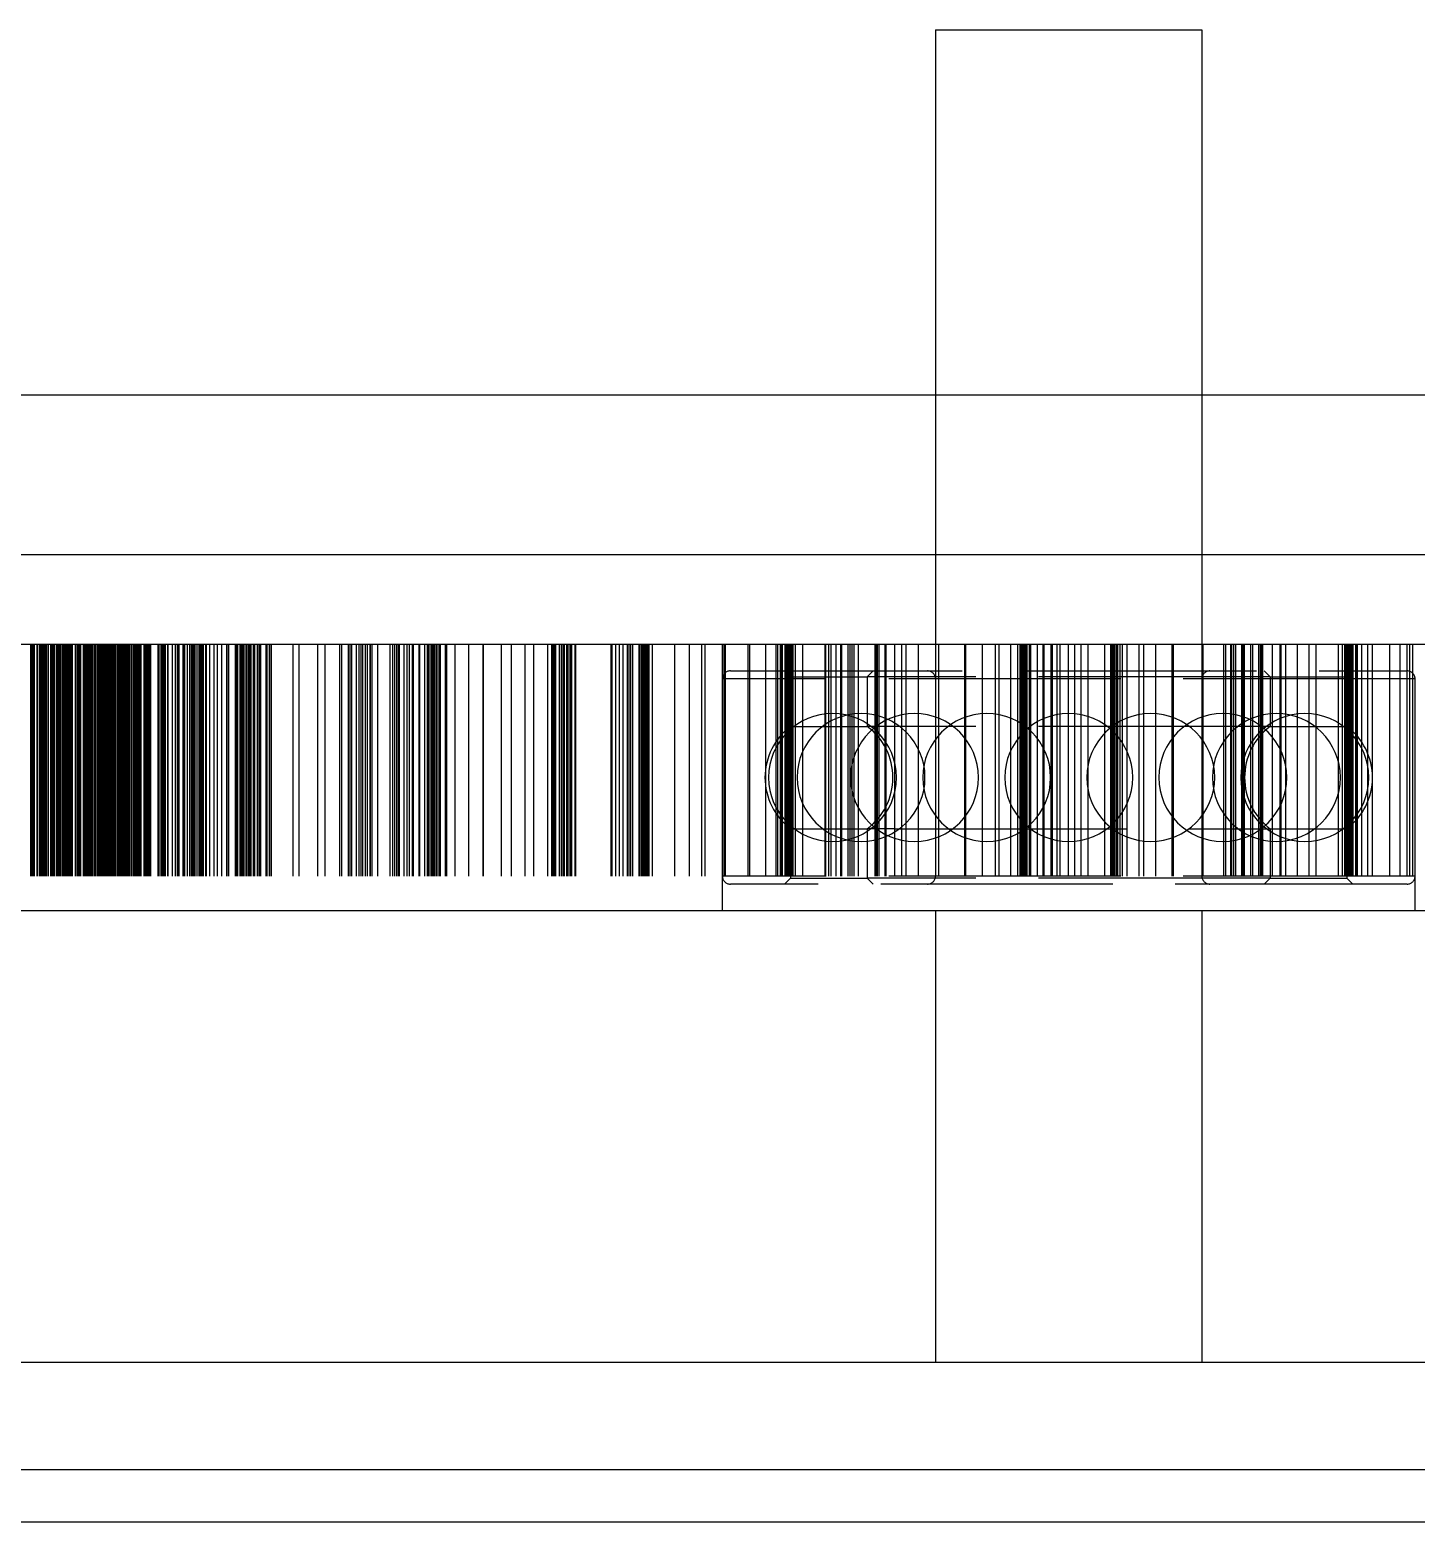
# Model space of a CAD drawing. Extents: x -3282 to 4846, y -1718 to 1845.
# Drawn here: x 4411.6 to 4463.6, y -409.9 to -353.9 of the extents above; entities that cross this region are included whole.
import ezdxf

# ---------------------------------------------------------------- set-up
doc = ezdxf.new("R2010")
doc.units = 0
doc.linetypes.add('DASHED', pattern=[11.05, 8.7, -2.35])
doc.linetypes.add('DOT', pattern=[2.2, 1.1, -1.1])
doc.layers.get('0').update_dxf_attribs({"linetype": 'CONTINUOUS'})
doc.layers.add('INVISIBLE', color=6, linetype='DOT')

msp = doc.modelspace()

# ---------------------------------------------------------------- linework, layer by layer
at = {"color": 1}
for p, q in [((4445.550014, -353.87264), (4445.550014, -367.571621)), ((4445.550014, -353.87264), (4453.050014, -353.87264)), ((4453.050014, -353.87264), (4455.550014, -353.87264)), ((4455.550014, -353.87264), (4455.550014, -367.571621)), ((4247.607727, -367.571621), (4435.107727, -367.571621)), ((4435.107727, -367.571621), (4497.607727, -367.571621)), ((4497.607727, -373.571621), (4247.607727, -373.571621)), ((4445.550014, -373.571621), (4445.550014, -376.930308)), ((4455.550014, -373.571621), (4455.550014, -376.930308)), ((4197.607727, -376.930308), (4547.607727, -376.930308)), ((4547.607727, -386.930308), (4197.607727, -386.930308)), ((4445.550014, -386.930308), (4445.550014, -403.87264)), ((4455.550014, -386.930308), (4455.550014, -403.87264)), ((4222.607727, -403.87264), (4447.607727, -403.87264)), ((4447.607727, -403.87264), (4522.607727, -403.87264)), ((4222.607727, -407.895823), (4522.607727, -407.895823)), ((4522.607727, -409.87264), (4222.607727, -409.87264))]:
    msp.add_line(p, q, dxfattribs=at)
at = {"layer": 'INVISIBLE', "linetype": 'DASHED'}
for p, q in [((4445.550014, -367.571621), (4445.550014, -373.571621)), ((4455.550014, -367.571621), (4455.550014, -373.571621)), ((4411.578635, -376.930308), (4411.578635, -386.930308)), ((4411.584308, -376.930308), (4411.584308, -386.930308)), ((4411.59454, -376.930308), (4411.59454, -386.930308)), ((4411.618222, -376.930308), (4411.618222, -386.930308)), ((4411.666254, -376.930308), (4411.666254, -386.930308)), ((4411.693319, -376.930308), (4411.693319, -386.930308)), ((4411.697367, -376.930308), (4411.697367, -386.930308)), ((4411.723903, -376.930308), (4411.723903, -386.930308)), ((4411.82086, -376.930308), (4411.82086, -386.930308)), ((4411.833665, -376.930308), (4411.833665, -386.930308)), ((4411.908695, -376.930308), (4411.908695, -386.930308)), ((4411.91901, -376.930308), (4411.91901, -386.930308)), ((4411.975578, -376.930308), (4411.975578, -386.930308)), ((4411.978363, -376.930308), (4411.978363, -386.930308)), ((4411.999051, -376.930308), (4411.999051, -386.930308)), ((4412.016821, -376.930308), (4412.016821, -386.930308)), ((4412.038075, -376.930308), (4412.038075, -386.930308)), ((4412.057458, -376.930308), (4412.057458, -386.930308)), ((4412.08218, -376.930308), (4412.08218, -386.930308)), ((4412.129649, -376.930308), (4412.129649, -386.930308)), ((4412.166221, -376.930308), (4412.166221, -386.930308)), ((4412.239457, -376.930308), (4412.239457, -386.930308)), ((4412.241621, -376.930308), (4412.241621, -386.930308)), ((4412.251628, -376.930308), (4412.251628, -386.930308)), ((4412.329322, -376.930308), (4412.329322, -386.930308)), ((4412.345583, -376.930308), (4412.345583, -386.930308)), ((4412.353946, -376.930308), (4412.353946, -386.930308)), ((4412.364585, -376.930308), (4412.364585, -386.930308)), ((4412.371982, -376.930308), (4412.371982, -386.930308)), ((4412.374508, -376.930308), (4412.374508, -386.930308)), ((4412.385132, -376.930308), (4412.385132, -386.930308)), ((4412.40103, -376.930308), (4412.40103, -386.930308)), ((4412.422218, -376.930308), (4412.422218, -386.930308)), ((4412.441318, -376.930308), (4412.441318, -386.930308)), ((4412.462951, -376.930308), (4412.462951, -386.930308)), ((4412.467903, -376.930308), (4412.467903, -386.930308)), ((4412.471678, -376.930308), (4412.471678, -386.930308)), ((4412.473357, -376.930308), (4412.473357, -386.930308)), ((4412.488397, -376.930308), (4412.488397, -386.930308)), ((4412.564717, -376.930308), (4412.564717, -386.930308)), ((4412.570732, -376.930308), (4412.570732, -386.930308)), ((4412.597326, -376.930308), (4412.597326, -386.930308)), ((4412.641024, -376.930308), (4412.641024, -386.930308)), ((4412.675717, -376.930308), (4412.675717, -386.930308)), ((4412.684802, -376.930308), (4412.684802, -386.930308)), ((4412.695926, -376.930308), (4412.695926, -386.930308)), ((4412.705078, -376.930308), (4412.705078, -386.930308)), ((4412.77589, -376.930308), (4412.77589, -386.930308)), ((4412.785585, -376.930308), (4412.785585, -386.930308)), ((4412.809782, -376.930308), (4412.809782, -386.930308)), ((4412.815722, -376.930308), (4412.815722, -386.930308)), ((4412.821821, -376.930308), (4412.821821, -386.930308)), ((4412.857368, -376.930308), (4412.857368, -386.930308)), ((4412.863269, -376.930308), (4412.863269, -386.930308)), ((4412.868597, -376.930308), (4412.868597, -386.930308)), ((4412.873984, -376.930308), (4412.873984, -386.930308)), ((4412.91506, -376.930308), (4412.91506, -386.930308)), ((4412.963481, -376.930308), (4412.963481, -386.930308)), ((4412.988818, -376.930308), (4412.988818, -386.930308)), ((4413.002809, -376.930308), (4413.002809, -386.930308)), ((4413.010096, -376.930308), (4413.010096, -386.930308)), ((4413.02987, -376.930308), (4413.02987, -386.930308)), ((4413.044841, -376.930308), (4413.044841, -386.930308)), ((4413.050166, -376.930308), (4413.050166, -386.930308)), ((4413.068494, -376.930308), (4413.068494, -386.930308)), ((4413.076401, -376.930308), (4413.076401, -386.930308)), ((4413.080044, -376.930308), (4413.080044, -386.930308)), ((4413.097269, -376.930308), (4413.097269, -386.930308)), ((4413.106768, -376.930308), (4413.106768, -386.930308)), ((4413.137839, -376.930308), (4413.137839, -386.930308)), ((4413.151533, -376.930308), (4413.151533, -386.930308)), ((4413.264911, -376.930308), (4413.264911, -386.930308)), ((4413.327202, -376.930308), (4413.327202, -386.930308)), ((4413.330756, -376.930308), (4413.330756, -386.930308)), ((4413.337474, -376.930308), (4413.337474, -386.930308)), ((4413.340044, -376.930308), (4413.340044, -386.930308)), ((4413.34609, -376.930308), (4413.34609, -386.930308)), ((4413.362205, -376.930308), (4413.362205, -386.930308)), ((4413.38755, -376.930308), (4413.38755, -386.930308)), ((4413.394971, -376.930308), (4413.394971, -386.930308)), ((4413.398058, -376.930308), (4413.398058, -386.930308)), ((4413.416077, -376.930308), (4413.416077, -386.930308)), ((4413.428379, -376.930308), (4413.428379, -386.930308)), ((4413.457221, -376.930308), (4413.457221, -386.930308)), ((4413.566439, -376.930308), (4413.566439, -386.930308)), ((4413.582259, -376.930308), (4413.582259, -386.930308)), ((4413.590771, -376.930308), (4413.590771, -386.930308)), ((4413.599584, -376.930308), (4413.599584, -386.930308)), ((4413.607915, -376.930308), (4413.607915, -386.930308)), ((4413.624246, -376.930308), (4413.624246, -386.930308)), ((4413.634954, -376.930308), (4413.634954, -386.930308)), ((4413.657862, -376.930308), (4413.657862, -386.930308)), ((4413.668225, -376.930308), (4413.668225, -386.930308)), ((4413.676367, -376.930308), (4413.676367, -386.930308)), ((4413.687173, -376.930308), (4413.687173, -386.930308)), ((4413.697384, -376.930308), (4413.697384, -386.930308)), ((4413.748123, -376.930308), (4413.748123, -386.930308)), ((4413.782662, -376.930308), (4413.782662, -386.930308)), ((4413.809811, -376.930308), (4413.809811, -386.930308)), ((4413.839021, -376.930308), (4413.839021, -386.930308)), ((4413.852854, -376.930308), (4413.852854, -386.930308)), ((4413.855122, -376.930308), (4413.855122, -386.930308)), ((4413.857727, -376.930308), (4413.857727, -386.930308)), ((4413.866657, -376.930308), (4413.866657, -386.930308)), ((4413.912584, -376.930308), (4413.912584, -386.930308)), ((4413.919051, -376.930308), (4413.919051, -386.930308)), ((4413.981911, -376.930308), (4413.981911, -386.930308)), ((4413.985754, -376.930308), (4413.985754, -386.930308)), ((4413.990458, -376.930308), (4413.990458, -386.930308)), ((4413.9963, -376.930308), (4413.9963, -386.930308)), ((4414.00036, -376.930308), (4414.00036, -386.930308)), ((4414.009905, -376.930308), (4414.009905, -386.930308)), ((4414.015965, -376.930308), (4414.015965, -386.930308)), ((4414.078477, -376.930308), (4414.078477, -386.930308)), ((4414.085195, -376.930308), (4414.085195, -386.930308)), ((4414.104329, -376.930308), (4414.104329, -386.930308)), ((4414.134533, -376.930308), (4414.134533, -386.930308)), ((4414.138462, -376.930308), (4414.138462, -386.930308)), ((4414.145831, -376.930308), (4414.145831, -386.930308)), ((4414.147738, -376.930308), (4414.147738, -386.930308)), ((4414.156375, -376.930308), (4414.156375, -386.930308)), ((4414.174632, -376.930308), (4414.174632, -386.930308)), ((4414.183952, -376.930308), (4414.183952, -386.930308)), ((4414.202219, -376.930308), (4414.202219, -386.930308)), ((4414.209134, -376.930308), (4414.209134, -386.930308)), ((4414.251212, -376.930308), (4414.251212, -386.930308)), ((4414.260909, -376.930308), (4414.260909, -386.930308)), ((4414.303661, -376.930308), (4414.303661, -386.930308)), ((4414.306368, -376.930308), (4414.306368, -386.930308)), ((4414.329614, -376.930308), (4414.329614, -386.930308)), ((4414.334356, -376.930308), (4414.334356, -386.930308)), ((4414.370822, -376.930308), (4414.370822, -386.930308)), ((4414.407818, -376.930308), (4414.407818, -386.930308)), ((4414.414282, -376.930308), (4414.414282, -386.930308)), ((4414.416192, -376.930308), (4414.416192, -386.930308)), ((4414.418004, -376.930308), (4414.418004, -386.930308)), ((4414.422156, -376.930308), (4414.422156, -386.930308)), ((4414.442517, -376.930308), (4414.442517, -386.930308)), ((4414.445348, -376.930308), (4414.445348, -386.930308)), ((4414.490284, -376.930308), (4414.490284, -386.930308)), ((4414.512749, -376.930308), (4414.512749, -386.930308)), ((4414.526868, -376.930308), (4414.526868, -386.930308)), ((4414.528739, -376.930308), (4414.528739, -386.930308)), ((4414.577753, -376.930308), (4414.577753, -386.930308)), ((4414.578782, -376.930308), (4414.578782, -386.930308)), ((4414.591387, -376.930308), (4414.591387, -386.930308)), ((4414.60356, -376.930308), (4414.60356, -386.930308)), ((4414.610945, -376.930308), (4414.610945, -386.930308)), ((4414.623229, -376.930308), (4414.623229, -386.930308)), ((4414.626968, -376.930308), (4414.626968, -386.930308)), ((4414.639543, -376.930308), (4414.639543, -386.930308)), ((4414.675079, -376.930308), (4414.675079, -386.930308)), ((4414.68538, -376.930308), (4414.68538, -386.930308)), ((4414.689481, -376.930308), (4414.689481, -386.930308)), ((4414.694876, -376.930308), (4414.694876, -386.930308)), ((4414.713492, -376.930308), (4414.713492, -386.930308)), ((4414.716834, -376.930308), (4414.716834, -386.930308)), ((4414.72857, -376.930308), (4414.72857, -386.930308)), ((4414.754549, -376.930308), (4414.754549, -386.930308)), ((4414.779458, -376.930308), (4414.779458, -386.930308)), ((4414.832848, -376.930308), (4414.832848, -386.930308)), ((4414.847275, -376.930308), (4414.847275, -386.930308)), ((4414.860744, -376.930308), (4414.860744, -386.930308)), ((4414.864685, -376.930308), (4414.864685, -386.930308)), ((4414.874583, -376.930308), (4414.874583, -386.930308)), ((4414.902083, -376.930308), (4414.902083, -386.930308)), ((4414.906838, -376.930308), (4414.906838, -386.930308)), ((4414.926047, -376.930308), (4414.926047, -386.930308)), ((4414.927086, -376.930308), (4414.927086, -386.930308)), ((4414.944829, -376.930308), (4414.944829, -386.930308)), ((4414.947597, -376.930308), (4414.947597, -386.930308)), ((4414.974191, -376.930308), (4414.974191, -386.930308)), ((4414.988839, -376.930308), (4414.988839, -386.930308)), ((4415.005939, -376.930308), (4415.005939, -386.930308)), ((4415.009647, -376.930308), (4415.009647, -386.930308)), ((4415.011167, -376.930308), (4415.011167, -386.930308)), ((4415.035107, -376.930308), (4415.035107, -386.930308)), ((4415.039833, -376.930308), (4415.039833, -386.930308)), ((4415.042295, -376.930308), (4415.042295, -386.930308)), ((4415.05367, -376.930308), (4415.05367, -386.930308)), ((4415.081613, -376.930308), (4415.081613, -386.930308)), ((4415.109721, -376.930308), (4415.109721, -386.930308)), ((4415.118483, -376.930308), (4415.118483, -386.930308)), ((4415.128817, -376.930308), (4415.128817, -386.930308)), ((4415.133576, -376.930308), (4415.133576, -386.930308)), ((4415.142871, -376.930308), (4415.142871, -386.930308)), ((4415.180113, -376.930308), (4415.180113, -386.930308)), ((4415.181665, -376.930308), (4415.181665, -386.930308)), ((4415.206822, -376.930308), (4415.206822, -386.930308)), ((4415.217101, -376.930308), (4415.217101, -386.930308)), ((4415.24185, -376.930308), (4415.24185, -386.930308)), ((4415.269992, -376.930308), (4415.269992, -386.930308)), ((4415.276145, -376.930308), (4415.276145, -386.930308)), ((4415.280137, -376.930308), (4415.280137, -386.930308)), ((4415.286698, -376.930308), (4415.286698, -386.930308)), ((4415.296111, -376.930308), (4415.296111, -386.930308)), ((4415.304863, -376.930308), (4415.304863, -386.930308)), ((4415.359319, -376.930308), (4415.359319, -386.930308)), ((4415.361408, -376.930308), (4415.361408, -386.930308)), ((4415.419224, -376.930308), (4415.419224, -386.930308)), ((4415.432935, -376.930308), (4415.432935, -386.930308)), ((4415.435882, -376.930308), (4415.435882, -386.930308)), ((4415.491645, -376.930308), (4415.491645, -386.930308)), ((4415.492749, -376.930308), (4415.492749, -386.930308)), ((4415.514217, -376.930308), (4415.514217, -386.930308)), ((4415.522025, -376.930308), (4415.522025, -386.930308)), ((4415.536128, -376.930308), (4415.536128, -386.930308)), ((4415.583683, -376.930308), (4415.583683, -386.930308)), ((4415.594157, -376.930308), (4415.594157, -386.930308)), ((4415.607596, -376.930308), (4415.607596, -386.930308)), ((4415.658038, -376.930308), (4415.658038, -386.930308)), ((4415.659413, -376.930308), (4415.659413, -386.930308)), ((4415.667254, -376.930308), (4415.667254, -386.930308)), ((4415.68317, -376.930308), (4415.68317, -386.930308)), ((4415.690621, -376.930308), (4415.690621, -386.930308)), ((4415.712643, -376.930308), (4415.712643, -386.930308)), ((4415.713774, -376.930308), (4415.713774, -386.930308)), ((4415.721675, -376.930308), (4415.721675, -386.930308)), ((4415.836595, -376.930308), (4415.836595, -386.930308)), ((4415.841324, -376.930308), (4415.841324, -386.930308)), ((4415.888304, -376.930308), (4415.888304, -386.930308)), ((4415.939215, -376.930308), (4415.939215, -386.930308)), ((4415.954664, -376.930308), (4415.954664, -386.930308)), ((4415.961908, -376.930308), (4415.961908, -386.930308)), ((4415.999636, -376.930308), (4415.999636, -386.930308)), ((4416.01115, -376.930308), (4416.01115, -386.930308)), ((4416.01852, -376.930308), (4416.01852, -386.930308)), ((4416.04229, -376.930308), (4416.04229, -386.930308)), ((4416.06041, -376.930308), (4416.06041, -386.930308)), ((4416.088445, -376.930308), (4416.088445, -386.930308)), ((4416.356995, -376.930308), (4416.356995, -386.930308)), ((4416.396675, -376.930308), (4416.396675, -386.930308)), ((4416.480452, -376.930308), (4416.480452, -386.930308)), ((4416.498674, -376.930308), (4416.498674, -386.930308)), ((4416.536169, -376.930308), (4416.536169, -386.930308)), ((4416.542766, -376.930308), (4416.542766, -386.930308)), ((4416.55941, -376.930308), (4416.55941, -386.930308)), ((4416.565921, -376.930308), (4416.565921, -386.930308)), ((4416.590638, -376.930308), (4416.590638, -386.930308)), ((4416.595299, -376.930308), (4416.595299, -386.930308)), ((4416.605152, -376.930308), (4416.605152, -386.930308)), ((4416.613031, -376.930308), (4416.613031, -386.930308)), ((4416.629606, -376.930308), (4416.629606, -386.930308)), ((4416.640105, -376.930308), (4416.640105, -386.930308)), ((4416.640902, -376.930308), (4416.640902, -386.930308)), ((4416.721452, -376.930308), (4416.721452, -386.930308)), ((4416.7331, -376.930308), (4416.7331, -386.930308)), ((4416.898484, -376.930308), (4416.898484, -386.930308)), ((4417.011618, -376.930308), (4417.011618, -386.930308)), ((4417.084833, -376.930308), (4417.084833, -386.930308)), ((4417.096434, -376.930308), (4417.096434, -386.930308)), ((4417.111754, -376.930308), (4417.111754, -386.930308)), ((4417.11318, -376.930308), (4417.11318, -386.930308)), ((4417.151532, -376.930308), (4417.151532, -386.930308)), ((4417.299652, -376.930308), (4417.299652, -386.930308)), ((4417.349773, -376.930308), (4417.349773, -386.930308)), ((4417.357965, -376.930308), (4417.357965, -386.930308)), ((4417.465785, -376.930308), (4417.465785, -386.930308)), ((4417.556179, -376.930308), (4417.556179, -386.930308)), ((4417.617088, -376.930308), (4417.617088, -386.930308)), ((4417.620132, -376.930308), (4417.620132, -386.930308)), ((4417.626378, -376.930308), (4417.626378, -386.930308)), ((4417.651412, -376.930308), (4417.651412, -386.930308)), ((4417.659855, -376.930308), (4417.659855, -386.930308)), ((4417.695975, -376.930308), (4417.695975, -386.930308)), ((4417.69907, -376.930308), (4417.69907, -386.930308)), ((4417.703585, -376.930308), (4417.703585, -386.930308)), ((4417.742332, -376.930308), (4417.742332, -386.930308)), ((4417.751089, -376.930308), (4417.751089, -386.930308)), ((4417.825895, -376.930308), (4417.825895, -386.930308)), ((4417.90258, -376.930308), (4417.90258, -386.930308)), ((4417.912974, -376.930308), (4417.912974, -386.930308)), ((4417.946091, -376.930308), (4417.946091, -386.930308)), ((4417.970189, -376.930308), (4417.970189, -386.930308)), ((4417.987531, -376.930308), (4417.987531, -386.930308)), ((4418.038334, -376.930308), (4418.038334, -386.930308)), ((4418.070512, -376.930308), (4418.070512, -386.930308)), ((4418.149567, -376.930308), (4418.149567, -386.930308)), ((4418.151286, -376.930308), (4418.151286, -386.930308)), ((4418.175505, -376.930308), (4418.175505, -386.930308)), ((4418.307439, -376.930308), (4418.307439, -386.930308)), ((4418.462784, -376.930308), (4418.462784, -386.930308)), ((4418.586165, -376.930308), (4418.586165, -386.930308)), ((4418.595183, -376.930308), (4418.595183, -386.930308)), ((4418.757308, -376.930308), (4418.757308, -386.930308)), ((4418.93457, -376.930308), (4418.93457, -386.930308)), ((4419.005493, -376.930308), (4419.005493, -386.930308)), ((4419.010202, -376.930308), (4419.010202, -386.930308)), ((4419.259364, -376.930308), (4419.259364, -386.930308)), ((4419.296957, -376.930308), (4419.296957, -386.930308)), ((4419.319605, -376.930308), (4419.319605, -386.930308)), ((4419.352288, -376.930308), (4419.352288, -386.930308)), ((4419.354417, -376.930308), (4419.354417, -386.930308)), ((4419.437247, -376.930308), (4419.437247, -386.930308)), ((4419.462575, -376.930308), (4419.462575, -386.930308)), ((4419.472196, -376.930308), (4419.472196, -386.930308)), ((4419.506013, -376.930308), (4419.506013, -386.930308)), ((4419.54622, -376.930308), (4419.54622, -386.930308)), ((4419.595903, -376.930308), (4419.595903, -386.930308)), ((4419.669595, -376.930308), (4419.669595, -386.930308)), ((4419.674828, -376.930308), (4419.674828, -386.930308)), ((4419.744783, -376.930308), (4419.744783, -386.930308)), ((4419.779069, -376.930308), (4419.779069, -386.930308)), ((4419.805102, -376.930308), (4419.805102, -386.930308)), ((4419.848797, -376.930308), (4419.848797, -386.930308)), ((4419.934929, -376.930308), (4419.934929, -386.930308)), ((4419.941248, -376.930308), (4419.941248, -386.930308)), ((4419.98421, -376.930308), (4419.98421, -386.930308)), ((4419.996137, -376.930308), (4419.996137, -386.930308)), ((4420.088313, -376.930308), (4420.088313, -386.930308)), ((4420.107524, -376.930308), (4420.107524, -386.930308)), ((4420.163638, -376.930308), (4420.163638, -386.930308)), ((4420.198327, -376.930308), (4420.198327, -386.930308)), ((4420.217642, -376.930308), (4420.217642, -386.930308)), ((4420.221645, -376.930308), (4420.221645, -386.930308)), ((4420.412206, -376.930308), (4420.412206, -386.930308)), ((4420.442367, -376.930308), (4420.442367, -386.930308)), ((4420.449359, -376.930308), (4420.449359, -386.930308)), ((4420.451923, -376.930308), (4420.451923, -386.930308)), ((4420.536485, -376.930308), (4420.536485, -386.930308)), ((4420.598041, -376.930308), (4420.598041, -386.930308)), ((4420.601041, -376.930308), (4420.601041, -386.930308)), ((4420.61076, -376.930308), (4420.61076, -386.930308)), ((4421.434325, -376.930308), (4421.434325, -386.930308)), ((4421.655655, -376.930308), (4421.655655, -386.930308)), ((4422.35827, -376.930308), (4422.35827, -386.930308)), ((4422.627947, -376.930308), (4422.627947, -386.930308)), ((4423.18413, -376.930308), (4423.18413, -386.930308)), ((4423.25512, -376.930308), (4423.25512, -386.930308)), ((4423.510663, -376.930308), (4423.510663, -386.930308)), ((4423.574796, -376.930308), (4423.574796, -386.930308)), ((4423.63309, -376.930308), (4423.63309, -386.930308)), ((4423.805539, -376.930308), (4423.805539, -386.930308)), ((4423.812637, -376.930308), (4423.812637, -386.930308)), ((4423.905832, -376.930308), (4423.905832, -386.930308)), ((4423.983616, -376.930308), (4423.983616, -386.930308)), ((4424.038434, -376.930308), (4424.038434, -386.930308)), ((4424.142628, -376.930308), (4424.142628, -386.930308)), ((4424.150064, -376.930308), (4424.150064, -386.930308)), ((4424.213395, -376.930308), (4424.213395, -386.930308)), ((4424.31432, -376.930308), (4424.31432, -386.930308)), ((4424.334403, -376.930308), (4424.334403, -386.930308)), ((4424.390816, -376.930308), (4424.390816, -386.930308)), ((4424.607956, -376.930308), (4424.607956, -386.930308)), ((4425.072567, -376.930308), (4425.072567, -386.930308)), ((4425.075693, -376.930308), (4425.075693, -386.930308)), ((4425.166861, -376.930308), (4425.166861, -386.930308)), ((4425.247542, -376.930308), (4425.247542, -386.930308)), ((4425.321518, -376.930308), (4425.321518, -386.930308)), ((4425.386922, -376.930308), (4425.386922, -386.930308)), ((4425.418936, -376.930308), (4425.418936, -386.930308)), ((4425.597942, -376.930308), (4425.597942, -386.930308)), ((4425.70488, -376.930308), (4425.70488, -386.930308)), ((4425.799195, -376.930308), (4425.799195, -386.930308)), ((4425.905716, -376.930308), (4425.905716, -386.930308)), ((4425.941133, -376.930308), (4425.941133, -386.930308)), ((4426.153618, -376.930308), (4426.153618, -386.930308)), ((4426.184491, -376.930308), (4426.184491, -386.930308)), ((4426.369052, -376.930308), (4426.369052, -386.930308)), ((4426.474009, -376.930308), (4426.474009, -386.930308)), ((4426.502141, -376.930308), (4426.502141, -386.930308)), ((4426.528404, -376.930308), (4426.528404, -386.930308)), ((4426.610335, -376.930308), (4426.610335, -386.930308)), ((4426.613856, -376.930308), (4426.613856, -386.930308)), ((4426.66127, -376.930308), (4426.66127, -386.930308)), ((4426.669499, -376.930308), (4426.669499, -386.930308)), ((4426.702692, -376.930308), (4426.702692, -386.930308)), ((4426.733017, -376.930308), (4426.733017, -386.930308)), ((4426.793602, -376.930308), (4426.793602, -386.930308)), ((4426.798091, -376.930308), (4426.798091, -386.930308)), ((4426.83734, -376.930308), (4426.83734, -386.930308)), ((4426.904389, -376.930308), (4426.904389, -386.930308)), ((4426.918562, -376.930308), (4426.918562, -386.930308)), ((4426.960429, -376.930308), (4426.960429, -386.930308)), ((4427.15274, -376.930308), (4427.15274, -386.930308)), ((4427.192023, -376.930308), (4427.192023, -386.930308)), ((4427.511772, -376.930308), (4427.511772, -386.930308)), ((4427.512759, -376.930308), (4427.512759, -386.930308)), ((4428.021192, -376.930308), (4428.021192, -386.930308)), ((4428.565628, -376.930308), (4428.565628, -386.930308)), ((4428.577046, -376.930308), (4428.577046, -386.930308)), ((4429.244359, -376.930308), (4429.244359, -386.930308)), ((4429.626535, -376.930308), (4429.626535, -386.930308)), ((4430.142374, -376.930308), (4430.142374, -386.930308)), ((4430.457703, -376.930308), (4430.457703, -386.930308)), ((4430.981706, -376.930308), (4430.981706, -386.930308)), ((4431.134116, -376.930308), (4431.134116, -386.930308)), ((4431.191457, -376.930308), (4431.191457, -386.930308)), ((4431.243706, -376.930308), (4431.243706, -386.930308)), ((4431.291047, -376.930308), (4431.291047, -386.930308)), ((4431.430166, -376.930308), (4431.430166, -386.930308)), ((4431.43586, -376.930308), (4431.43586, -386.930308)), ((4431.510358, -376.930308), (4431.510358, -386.930308)), ((4431.572131, -376.930308), (4431.572131, -386.930308)), ((4431.61542, -376.930308), (4431.61542, -386.930308)), ((4431.697053, -376.930308), (4431.697053, -386.930308)), ((4431.702843, -376.930308), (4431.702843, -386.930308)), ((4431.751931, -376.930308), (4431.751931, -386.930308)), ((4431.829175, -376.930308), (4431.829175, -386.930308)), ((4431.844364, -376.930308), (4431.844364, -386.930308)), ((4431.886581, -376.930308), (4431.886581, -386.930308)), ((4432.017529, -376.930308), (4432.017529, -386.930308)), ((4432.042266, -376.930308), (4432.042266, -386.930308)), ((4433.36189, -376.930308), (4433.36189, -386.930308)), ((4433.385388, -376.930308), (4433.385388, -386.930308)), ((4433.397092, -376.930308), (4433.397092, -386.930308)), ((4433.54149, -376.930308), (4433.54149, -386.930308)), ((4433.679218, -376.930308), (4433.679218, -386.930308)), ((4433.820299, -376.930308), (4433.820299, -386.930308)), ((4433.973942, -376.930308), (4433.973942, -386.930308)), ((4434.039595, -376.930308), (4434.039595, -386.930308)), ((4434.101952, -376.930308), (4434.101952, -386.930308)), ((4434.183907, -376.930308), (4434.183907, -386.930308)), ((4434.411986, -376.930308), (4434.411986, -386.930308)), ((4434.425722, -376.930308), (4434.425722, -386.930308)), ((4434.438906, -376.930308), (4434.438906, -386.930308)), ((4434.497971, -376.930308), (4434.497971, -386.930308)), ((4434.508081, -376.930308), (4434.508081, -386.930308)), ((4434.53768, -376.930308), (4434.53768, -386.930308)), ((4434.549277, -376.930308), (4434.549277, -386.930308)), ((4434.560447, -376.930308), (4434.560447, -386.930308)), ((4434.597354, -376.930308), (4434.597354, -386.930308)), ((4434.599008, -376.930308), (4434.599008, -386.930308)), ((4434.62181, -376.930308), (4434.62181, -386.930308)), ((4434.642525, -376.930308), (4434.642525, -386.930308)), ((4434.658154, -376.930308), (4434.658154, -386.930308)), ((4434.669321, -376.930308), (4434.669321, -386.930308)), ((4434.690544, -376.930308), (4434.690544, -386.930308)), ((4434.693006, -376.930308), (4434.693006, -386.930308)), ((4434.714902, -376.930308), (4434.714902, -386.930308)), ((4434.753892, -376.930308), (4434.753892, -386.930308)), ((4434.762408, -376.930308), (4434.762408, -386.930308)), ((4434.788199, -376.930308), (4434.788199, -386.930308)), ((4434.915847, -376.930308), (4434.915847, -386.930308)), ((4434.917585, -376.930308), (4434.917585, -386.930308)), ((4435.752533, -376.930308), (4435.752533, -386.930308)), ((4436.300219, -376.930308), (4436.300219, -386.930308)), ((4436.771062, -376.930308), (4436.771062, -386.930308)), ((4436.897205, -376.930308), (4436.897205, -386.930308)), ((4437.550014, -378.230308), (4437.550014, -376.930308)), ((4437.61175, -376.930308), (4437.61175, -386.930308)), ((4437.649712, -376.930308), (4437.649712, -386.930308)), ((4438.511871, -376.930308), (4438.511871, -386.930308)), ((4438.57012, -376.930308), (4438.57012, -386.930308)), ((4439.165589, -376.930308), (4439.165589, -386.930308)), ((4439.563521, -376.930308), (4439.563521, -386.930308)), ((4439.624827, -376.930308), (4439.624827, -386.930308)), ((4439.718312, -376.930308), (4439.718312, -386.930308)), ((4439.756394, -376.930308), (4439.756394, -386.930308)), ((4439.790713, -376.930308), (4439.790713, -386.930308)), ((4439.890423, -376.930308), (4439.890423, -386.930308)), ((4439.894464, -376.930308), (4439.894464, -386.930308)), ((4439.947008, -376.930308), (4439.947008, -386.930308)), ((4439.990071, -376.930308), (4439.990071, -386.930308)), ((4440.019937, -376.930308), (4440.019937, -386.930308)), ((4440.075443, -376.930308), (4440.075443, -386.930308)), ((4440.079333, -376.930308), (4440.079333, -386.930308)), ((4440.112034, -376.930308), (4440.112034, -386.930308)), ((4440.162221, -376.930308), (4440.162221, -386.930308)), ((4440.171852, -376.930308), (4440.171852, -386.930308)), ((4440.198028, -376.930308), (4440.198028, -386.930308)), ((4440.285453, -376.930308), (4440.285453, -386.930308)), ((4440.561489, -376.930308), (4440.561489, -386.930308)), ((4441.396625, -376.930308), (4441.396625, -386.930308)), ((4441.422332, -376.930308), (4441.422332, -386.930308)), ((4441.53385, -376.930308), (4441.53385, -386.930308)), ((4441.619256, -376.930308), (4441.619256, -386.930308)), ((4441.81336, -376.930308), (4441.81336, -386.930308)), ((4441.980705, -376.930308), (4441.980705, -386.930308)), ((4442.020858, -376.930308), (4442.020858, -386.930308)), ((4442.261993, -376.930308), (4442.261993, -386.930308)), ((4442.338377, -376.930308), (4442.338377, -386.930308)), ((4442.414485, -376.930308), (4442.414485, -386.930308)), ((4442.484461, -376.930308), (4442.484461, -386.930308)), ((4442.648884, -376.930308), (4442.648884, -386.930308)), ((4443.278489, -376.930308), (4443.278489, -386.930308)), ((4443.280621, -376.930308), (4443.280621, -386.930308)), ((4443.281296, -376.930308), (4443.281296, -386.930308)), ((4443.284533, -376.930308), (4443.284533, -386.930308)), ((4443.291312, -376.930308), (4443.291312, -386.930308)), ((4443.293762, -376.930308), (4443.293762, -386.930308)), ((4443.295721, -376.930308), (4443.295721, -386.930308)), ((4443.301166, -376.930308), (4443.301166, -386.930308)), ((4443.304836, -376.930308), (4443.304836, -386.930308)), ((4443.328441, -376.930308), (4443.328441, -386.930308)), ((4443.362242, -376.930308), (4443.362242, -386.930308)), ((4443.428326, -376.930308), (4443.428326, -386.930308)), ((4443.650436, -376.930308), (4443.650436, -386.930308)), ((4443.684672, -376.930308), (4443.684672, -386.930308)), ((4444.012391, -376.930308), (4444.012391, -386.930308)), ((4444.268943, -376.930308), (4444.268943, -386.930308)), ((4444.434763, -376.930308), (4444.434763, -386.930308)), ((4444.904153, -376.930308), (4444.904153, -386.930308)), ((4445.550014, -376.930308), (4445.550014, -386.930308)), ((4445.662448, -376.930308), (4445.662448, -386.930308)), ((4446.632557, -376.930308), (4446.632557, -386.930308)), ((4446.676504, -376.930308), (4446.676504, -386.930308)), ((4447.297602, -376.930308), (4447.297602, -386.930308)), ((4447.789038, -376.930308), (4447.789038, -386.930308)), ((4447.923332, -376.930308), (4447.923332, -386.930308)), ((4448.371029, -376.930308), (4448.371029, -386.930308)), ((4448.625499, -376.930308), (4448.625499, -386.930308)), ((4448.718565, -376.930308), (4448.718565, -386.930308)), ((4448.740815, -376.930308), (4448.740815, -386.930308)), ((4448.760612, -376.930308), (4448.760612, -386.930308)), ((4448.774385, -376.930308), (4448.774385, -386.930308)), ((4448.816554, -376.930308), (4448.816554, -386.930308)), ((4448.818766, -376.930308), (4448.818766, -386.930308)), ((4448.84706, -376.930308), (4448.84706, -386.930308)), ((4448.869531, -376.930308), (4448.869531, -386.930308)), ((4448.88467, -376.930308), (4448.88467, -386.930308)), ((4448.911622, -376.930308), (4448.911622, -386.930308)), ((4448.913443, -376.930308), (4448.913443, -386.930308)), ((4448.928326, -376.930308), (4448.928326, -386.930308)), ((4448.949263, -376.930308), (4448.949263, -386.930308)), ((4448.952916, -376.930308), (4448.952916, -386.930308)), ((4448.961906, -376.930308), (4448.961906, -386.930308)), ((4448.977251, -376.930308), (4448.977251, -386.930308)), ((4449.067249, -376.930308), (4449.067249, -386.930308)), ((4449.112314, -376.930308), (4449.112314, -386.930308)), ((4449.360804, -376.930308), (4449.360804, -386.930308)), ((4449.583837, -376.930308), (4449.583837, -386.930308)), ((4449.610339, -376.930308), (4449.610339, -386.930308)), ((4449.883244, -376.930308), (4449.883244, -386.930308)), ((4449.925047, -376.930308), (4449.925047, -386.930308)), ((4450.099859, -376.930308), (4450.099859, -386.930308)), ((4450.210695, -376.930308), (4450.210695, -386.930308)), ((4450.526537, -376.930308), (4450.526537, -386.930308)), ((4450.772627, -376.930308), (4450.772627, -386.930308)), ((4451.000168, -376.930308), (4451.000168, -386.930308)), ((4451.270531, -376.930308), (4451.270531, -386.930308)), ((4451.888541, -376.930308), (4451.888541, -386.930308)), ((4452.122777, -376.930308), (4452.122777, -386.930308)), ((4452.138122, -376.930308), (4452.138122, -386.930308)), ((4452.147112, -376.930308), (4452.147112, -386.930308)), ((4452.150764, -376.930308), (4452.150764, -386.930308)), ((4452.171701, -376.930308), (4452.171701, -386.930308)), ((4452.186585, -376.930308), (4452.186585, -386.930308)), ((4452.188406, -376.930308), (4452.188406, -386.930308)), ((4452.215357, -376.930308), (4452.215357, -386.930308)), ((4452.230498, -376.930308), (4452.230498, -386.930308)), ((4452.252968, -376.930308), (4452.252968, -386.930308)), ((4452.281261, -376.930308), (4452.281261, -386.930308)), ((4452.283473, -376.930308), (4452.283473, -386.930308)), ((4452.339416, -376.930308), (4452.339416, -386.930308)), ((4452.359213, -376.930308), (4452.359213, -386.930308)), ((4452.381462, -376.930308), (4452.381462, -386.930308)), ((4452.474528, -376.930308), (4452.474528, -386.930308)), ((4452.558879, -376.930308), (4452.558879, -386.930308)), ((4452.728999, -376.930308), (4452.728999, -386.930308)), ((4453.176696, -376.930308), (4453.176696, -386.930308)), ((4453.35723, -376.930308), (4453.35723, -386.930308)), ((4453.802426, -376.930308), (4453.802426, -386.930308)), ((4454.422032, -376.930308), (4454.422032, -386.930308)), ((4454.46747, -376.930308), (4454.46747, -386.930308)), ((4455.550014, -376.930308), (4455.550014, -386.930308)), ((4455.586973, -376.930308), (4455.586973, -386.930308)), ((4456.359888, -376.930308), (4456.359888, -386.930308)), ((4456.429573, -376.930308), (4456.429573, -386.930308)), ((4456.616204, -376.930308), (4456.616204, -386.930308)), ((4456.665265, -376.930308), (4456.665265, -386.930308)), ((4456.728419, -376.930308), (4456.728419, -386.930308)), ((4456.811949, -376.930308), (4456.811949, -386.930308)), ((4457.032169, -376.930308), (4457.032169, -386.930308)), ((4457.087637, -376.930308), (4457.087637, -386.930308)), ((4457.135035, -376.930308), (4457.135035, -386.930308)), ((4457.369151, -376.930308), (4457.369151, -386.930308)), ((4457.449591, -376.930308), (4457.449591, -386.930308)), ((4457.671701, -376.930308), (4457.671701, -386.930308)), ((4457.737786, -376.930308), (4457.737786, -386.930308)), ((4457.771587, -376.930308), (4457.771587, -386.930308)), ((4457.781323, -376.930308), (4457.781323, -386.930308)), ((4457.795192, -376.930308), (4457.795192, -386.930308)), ((4457.798861, -376.930308), (4457.798861, -386.930308)), ((4457.80378, -376.930308), (4457.80378, -386.930308)), ((4457.806266, -376.930308), (4457.806266, -386.930308)), ((4457.808716, -376.930308), (4457.808716, -386.930308)), ((4457.815494, -376.930308), (4457.815494, -386.930308)), ((4457.818447, -376.930308), (4457.818447, -386.930308)), ((4457.818732, -376.930308), (4457.818732, -386.930308)), ((4457.822436, -376.930308), (4457.822436, -386.930308)), ((4458.189, -376.930308), (4458.189, -386.930308)), ((4458.473153, -376.930308), (4458.473153, -386.930308)), ((4458.51556, -376.930308), (4458.51556, -386.930308)), ((4458.685543, -376.930308), (4458.685543, -386.930308)), ((4459.121891, -376.930308), (4459.121891, -386.930308)), ((4459.566178, -376.930308), (4459.566178, -386.930308)), ((4459.824091, -376.930308), (4459.824091, -386.930308)), ((4460.658609, -376.930308), (4460.658609, -386.930308)), ((4460.814575, -376.930308), (4460.814575, -386.930308)), ((4460.902, -376.930308), (4460.902, -386.930308)), ((4460.928176, -376.930308), (4460.928176, -386.930308)), ((4460.937807, -376.930308), (4460.937807, -386.930308)), ((4460.987994, -376.930308), (4460.987994, -386.930308)), ((4461.020694, -376.930308), (4461.020694, -386.930308)), ((4461.024585, -376.930308), (4461.024585, -386.930308)), ((4461.08009, -376.930308), (4461.08009, -386.930308)), ((4461.109959, -376.930308), (4461.109959, -386.930308)), ((4461.15302, -376.930308), (4461.15302, -386.930308)), ((4461.205563, -376.930308), (4461.205563, -386.930308)), ((4461.209605, -376.930308), (4461.209605, -386.930308)), ((4461.309315, -376.930308), (4461.309315, -386.930308)), ((4461.343634, -376.930308), (4461.343634, -386.930308)), ((4461.381715, -376.930308), (4461.381715, -386.930308)), ((4461.536505, -376.930308), (4461.536505, -386.930308)), ((4461.768969, -376.930308), (4461.768969, -386.930308)), ((4461.934439, -376.930308), (4461.934439, -386.930308)), ((4462.588157, -376.930308), (4462.588157, -386.930308)), ((4462.980641, -376.930308), (4462.980641, -386.930308)), ((4463.239015, -376.930308), (4463.239015, -386.930308)), ((4463.338461, -376.930308), (4463.338461, -386.930308)), ((4463.450316, -376.930308), (4463.450316, -386.930308)), ((4463.550014, -386.930308), (4463.550014, -376.930308)), ((4437.850014, -377.930308), (4463.250014, -377.930308)), ((4439.885014, -377.930308), (4440.110014, -378.155308)), ((4443.215014, -377.930308), (4442.990014, -378.155308)), ((4457.885014, -377.930308), (4458.110014, -378.155308)), ((4461.215014, -377.930308), (4460.990014, -378.155308)), ((4439.291684, -378.230308), (4437.550014, -378.230308)), ((4437.550014, -385.630308), (4437.550014, -378.230308)), ((4463.550014, -378.230308), (4439.291684, -378.230308)), ((4440.110014, -378.155308), (4442.990014, -378.155308)), ((4440.110014, -378.155308), (4440.110014, -380.010308)), ((4444.002862, -378.155308), (4442.990014, -378.155308)), ((4442.990014, -378.155308), (4442.990014, -380.010308)), ((4458.110014, -378.155308), (4444.002862, -378.155308)), ((4458.110014, -378.155308), (4458.110014, -380.010308)), ((4458.110014, -378.155308), (4460.990014, -378.155308)), ((4460.990014, -378.155308), (4460.990014, -380.010308)), ((4440.110014, -380.010308), (4442.990014, -380.010308)), ((4444.002862, -380.010308), (4442.990014, -380.010308)), ((4458.110014, -380.010308), (4444.002862, -380.010308)), ((4458.110014, -380.010308), (4460.990014, -380.010308)), ((4440.110014, -383.850308), (4442.990014, -383.850308)), ((4440.110014, -383.850308), (4440.110014, -385.705308)), ((4444.002862, -383.850308), (4442.990014, -383.850308)), ((4442.990014, -383.850308), (4442.990014, -385.705308)), ((4444.002862, -383.850308), (4458.110014, -383.850308)), ((4458.110014, -383.850308), (4458.110014, -385.705308)), ((4458.110014, -383.850308), (4460.990014, -383.850308)), ((4460.990014, -383.850308), (4460.990014, -385.705308)), ((4439.291684, -385.630308), (4437.550014, -385.630308)), ((4437.550014, -386.930308), (4437.550014, -385.630308)), ((4463.550014, -385.630308), (4439.291684, -385.630308)), ((4440.110014, -385.705308), (4439.885014, -385.930308)), ((4440.110014, -385.705308), (4442.990014, -385.705308)), ((4444.002862, -385.705308), (4442.990014, -385.705308)), ((4442.990014, -385.705308), (4443.215014, -385.930308)), ((4458.110014, -385.705308), (4444.002862, -385.705308)), ((4458.110014, -385.705308), (4457.885014, -385.930308)), ((4458.110014, -385.705308), (4460.990014, -385.705308)), ((4460.990014, -385.705308), (4461.215014, -385.930308)), ((4439.551491, -385.930308), (4437.850014, -385.930308)), ((4463.250014, -385.930308), (4439.551491, -385.930308))]:
    msp.add_line(p, q, dxfattribs=at)
for centre, radius, start, end in [((4437.850014, -378.230308), 0.3, 90, 180), ((4445.250014, -378.230308), 0.3, 0, 90), ((4455.850014, -378.230308), 0.3, 90, 180), ((4463.250014, -378.230308), 0.3, 0, 90), ((4441.686744, -381.930308), 2.4, 90, 180), ((4442.755785, -381.930308), 2.4, 90, 180), ((4441.686744, -381.930308), 2.4, 0, 90), ((4444.764925, -381.930308), 2.4, 90, 180), ((4442.755785, -381.930308), 2.4, 0, 90), ((4444.764925, -381.930308), 2.4, 0, 90), ((4447.471833, -381.930308), 2.4, 90, 180), ((4447.471833, -381.930308), 2.4, 0, 90), ((4450.550014, -381.930308), 2.4, 90, 180), ((4450.550014, -381.930308), 2.4, 0, 90), ((4453.628195, -381.930308), 2.4, 90, 180), ((4453.628195, -381.930308), 2.4, 0, 90), ((4456.335102, -381.930308), 2.4, 90, 180), ((4458.344242, -381.930308), 2.4, 90, 180), ((4456.335102, -381.930308), 2.4, 0, 90), ((4459.413284, -381.930308), 2.4, 90, 180), ((4458.344242, -381.930308), 2.4, 0, 90), ((4459.413284, -381.930308), 2.4, 0, 90), ((4441.550014, -381.930308), 2.4, 126.869898, 233.130102), ((4441.550014, -381.930308), 2.4, 306.869898, 53.130102), ((4459.550014, -381.930308), 2.4, 126.869898, 233.130102), ((4459.550014, -381.930308), 2.4, 306.869898, 53.130102), ((4441.686744, -381.930308), 2.4, 180, 270), ((4442.755785, -381.930308), 2.4, 180, 270), ((4441.686744, -381.930308), 2.4, 270, 0), ((4444.764925, -381.930308), 2.4, 180, 270), ((4442.755785, -381.930308), 2.4, 270, 0), ((4444.764925, -381.930308), 2.4, 270, 0), ((4447.471833, -381.930308), 2.4, 180, 270), ((4447.471833, -381.930308), 2.4, 270, 0), ((4450.550014, -381.930308), 2.4, 180, 270), ((4450.550014, -381.930308), 2.4, 270, 0), ((4453.628195, -381.930308), 2.4, 180, 270), ((4453.628195, -381.930308), 2.4, 270, 0), ((4456.335102, -381.930308), 2.4, 180, 270), ((4458.344242, -381.930308), 2.4, 180, 270), ((4456.335102, -381.930308), 2.4, 270, 0), ((4459.413284, -381.930308), 2.4, 180, 270), ((4458.344242, -381.930308), 2.4, 270, 0), ((4459.413284, -381.930308), 2.4, 270, 0), ((4437.850014, -385.630308), 0.3, 180, 270), ((4445.250014, -385.630308), 0.3, 270, 0), ((4455.850014, -385.630308), 0.3, 180, 270), ((4463.250014, -385.630308), 0.3, 270, 0)]:
    msp.add_arc(centre, radius, start, end, dxfattribs=at)

doc.saveas('drawing.dxf')
